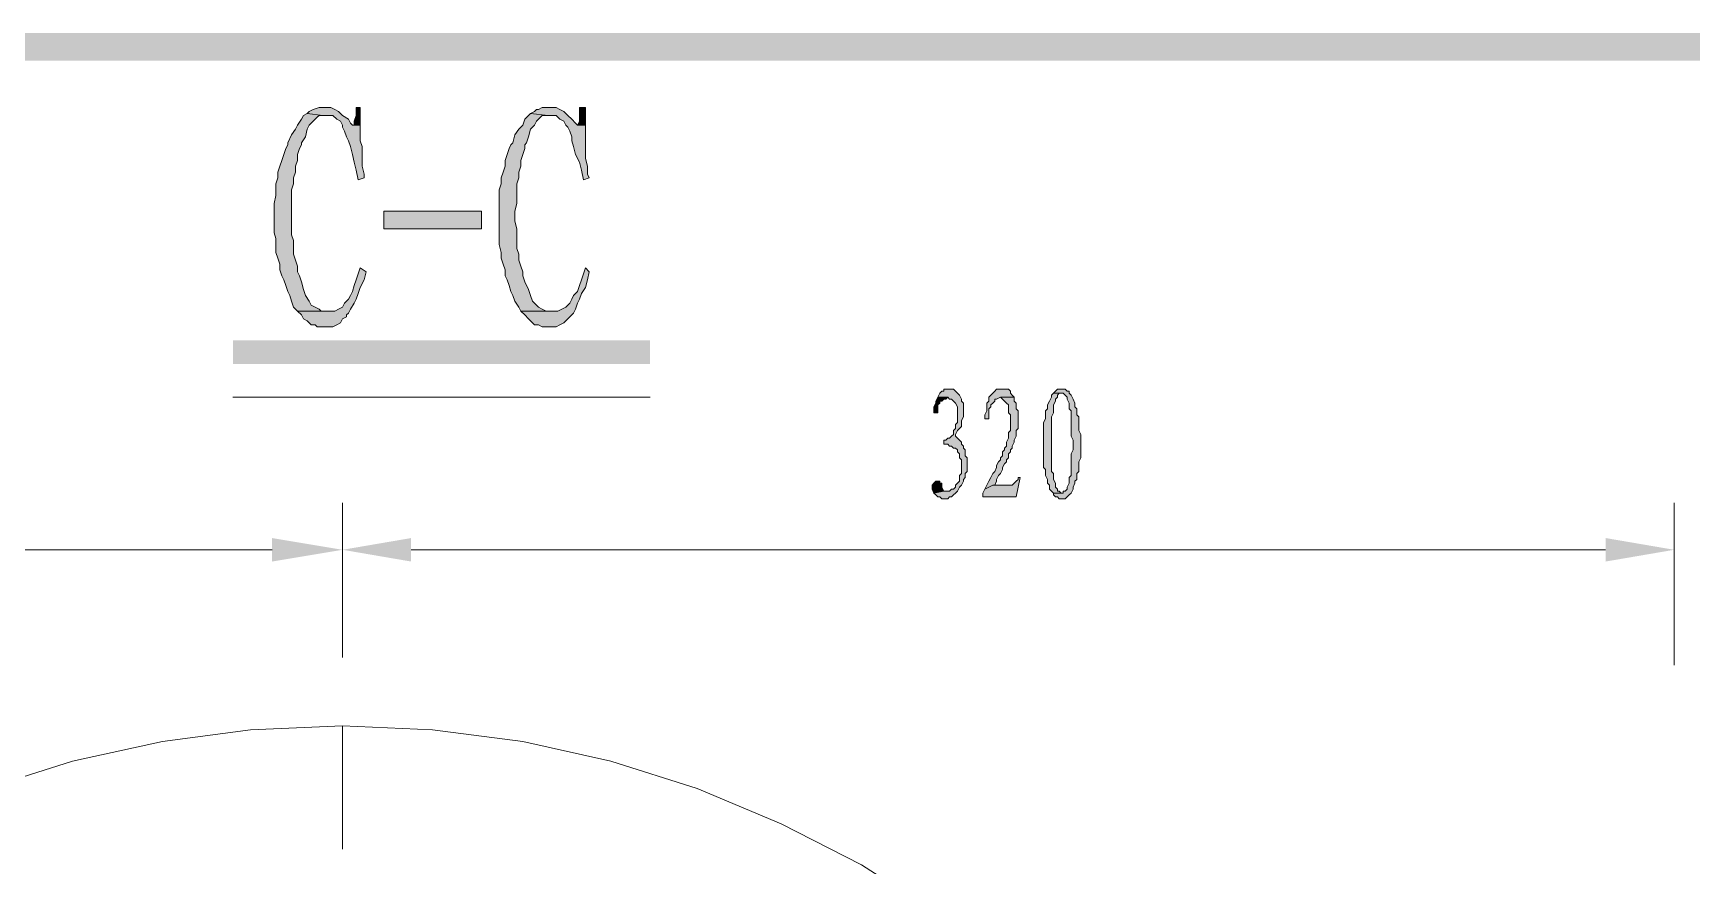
# Model space of a CAD drawing. Header units: millimetres. Extents: x 24 to 410, y 10 to 282.
# Drawn here: x 333.08 to 368.94, y 264.22 to 282.24 of the extents above; entities that cross this region are included whole.
import ezdxf

# ---------------------------------------------------------------- set-up
doc = ezdxf.new("R2010")
doc.units = ezdxf.units.MM

msp = doc.modelspace()

# ---------------------------------------------------------------- hatches: boundary and pattern name
h = msp.add_hatch(color=7)
h.dxf.hatch_style = 2
h.paths.add_polyline_path([(410.379333, 282.236333), (30.395333, 281.643667), (29.802667, 282.236333)])
h = msp.add_hatch(color=7)
h.dxf.hatch_style = 2
h.paths.add_polyline_path([(409.786667, 281.643667), (410.379333, 282.236333), (30.395333, 281.643667)])
h = msp.add_hatch(color=7)
h.dxf.hatch_style = 2
h.paths.add_polyline_path([(339.005333, 280.500667), (338.920667, 280.458333), (338.878333, 280.373667), (338.793667, 280.246667), (338.751333, 280.162), (338.666667, 280.035), (338.582, 279.865667), (338.582, 279.823333), (338.539667, 279.738667), (338.497333, 279.611667), (338.455, 279.484667), (338.412667, 279.357667), (338.370333, 279.230667), (338.370333, 279.103667), (338.328, 278.976667), (338.328, 278.722667), (338.285667, 278.553333), (338.285667, 277.918333), (338.328, 277.791333), (338.328, 277.495), (338.370333, 277.368), (338.412667, 277.241), (338.412667, 277.114), (338.455, 276.987), (338.497333, 276.902333), (338.539667, 276.775333), (338.582, 276.648333), (338.624333, 276.563667), (338.666667, 276.436667), (338.709, 276.309667), (338.793667, 276.225), (339.471, 276.225), (339.386333, 276.225), (339.301667, 276.225), (339.259333, 276.267333), (339.174667, 276.309667), (339.09, 276.352), (339.047667, 276.436667), (338.963, 276.563667), (338.920667, 276.690667), (338.878333, 276.86), (338.836, 276.987), (338.793667, 277.071667), (338.793667, 277.198667), (338.751333, 277.325667), (338.709, 277.452667), (338.709, 277.749), (338.666667, 277.876), (338.666667, 278.849667), (338.709, 278.976667), (338.709, 279.103667), (338.751333, 279.230667), (338.751333, 279.357667), (338.793667, 279.484667), (338.793667, 279.611667), (338.836, 279.738667), (338.878333, 279.823333), (338.878333, 279.865667), (338.963, 279.992667), (339.005333, 280.162), (339.047667, 280.246667), (339.132333, 280.331333), (339.217, 280.416), (339.259333, 280.458333), (339.344, 280.458333)])
h = msp.add_hatch(color=7)
h.dxf.hatch_style = 2
h.paths.add_polyline_path([(339.428667, 280.627667), (339.259333, 280.627667), (339.132333, 280.585333), (339.047667, 280.543), (339.005333, 280.500667), (339.344, 280.458333), (339.555667, 280.458333), (339.640333, 280.373667), (339.725, 280.331333), (339.767333, 280.246667), (339.767333, 280.204333), (339.809667, 280.119667), (339.852, 279.992667), (339.894333, 279.908), (339.936667, 279.781), (339.979, 279.611667), (340.021333, 279.442333), (340.063667, 279.273), (340.106, 279.061333), (340.233, 279.103667), (340.233, 279.188333), (340.190667, 279.357667), (340.190667, 279.527), (340.190667, 279.781), (340.148333, 279.908), (340.148333, 280.246667), (340.021333, 280.246667), (339.979, 280.246667), (339.936667, 280.289), (339.894333, 280.373667), (339.767333, 280.458333), (339.682667, 280.543), (339.598, 280.585333), (339.513333, 280.627667)])
h = msp.add_hatch(color=7)
h.dxf.hatch_style = 2
h.paths.add_polyline_path([(340.148333, 280.627667), (340.063667, 280.627667), (340.063667, 280.458333), (340.021333, 280.331333), (340.021333, 280.246667), (340.148333, 280.246667)])
h = msp.add_hatch(color=7)
h.dxf.hatch_style = 2
h.paths.add_polyline_path([(343.831333, 280.500667), (343.789, 280.458333), (343.704333, 280.373667), (343.662, 280.246667), (343.577333, 280.162), (343.492667, 280.035), (343.450333, 279.865667), (343.408, 279.823333), (343.365667, 279.738667), (343.323333, 279.611667), (343.281, 279.484667), (343.281, 279.357667), (343.238667, 279.230667), (343.196333, 279.103667), (343.196333, 278.976667), (343.154, 278.849667), (343.154, 277.664333), (343.196333, 277.495), (343.196333, 277.368), (343.238667, 277.241), (343.281, 277.114), (343.281, 276.987), (343.323333, 276.902333), (343.365667, 276.775333), (343.408, 276.648333), (343.450333, 276.563667), (343.492667, 276.436667), (343.577333, 276.309667), (343.619667, 276.225), (344.339333, 276.225), (344.212333, 276.225), (344.17, 276.225), (344.085333, 276.267333), (344.000667, 276.309667), (343.958333, 276.352), (343.873667, 276.436667), (343.831333, 276.563667), (343.789, 276.690667), (343.704333, 276.86), (343.662, 276.987), (343.662, 277.071667), (343.619667, 277.198667), (343.577333, 277.325667), (343.577333, 277.452667), (343.535, 277.579667), (343.535, 278.003), (343.492667, 278.172333), (343.492667, 278.384), (343.535, 278.553333), (343.535, 278.976667), (343.577333, 279.103667), (343.577333, 279.230667), (343.619667, 279.357667), (343.619667, 279.484667), (343.662, 279.611667), (343.704333, 279.738667), (343.704333, 279.823333), (343.746667, 279.865667), (343.789, 279.992667), (343.831333, 280.162), (343.916, 280.246667), (343.958333, 280.331333), (344.043, 280.416), (344.085333, 280.458333), (344.212333, 280.458333)])
h = msp.add_hatch(color=7)
h.dxf.hatch_style = 2
h.paths.add_polyline_path([(344.297, 280.627667), (344.085333, 280.627667), (344.000667, 280.585333), (343.958333, 280.585333), (343.916, 280.543), (343.831333, 280.500667), (344.212333, 280.458333), (344.381667, 280.458333), (344.466333, 280.373667), (344.551, 280.331333), (344.593333, 280.246667), (344.635667, 280.204333), (344.678, 280.119667), (344.720333, 279.992667), (344.720333, 279.908), (344.762667, 279.781), (344.805, 279.611667), (344.889667, 279.442333), (344.932, 279.273), (344.974333, 279.061333), (345.101333, 279.103667), (345.059, 279.188333), (345.059, 279.357667), (345.016667, 279.527), (345.016667, 280.246667), (344.847333, 280.246667), (344.805, 280.289), (344.720333, 280.373667), (344.635667, 280.458333), (344.551, 280.543), (344.466333, 280.585333), (344.381667, 280.627667)])
h = msp.add_hatch(color=7)
h.dxf.hatch_style = 2
h.paths.add_polyline_path([(345.016667, 280.627667), (344.889667, 280.627667), (344.889667, 280.458333), (344.889667, 280.331333), (344.847333, 280.246667), (345.016667, 280.246667), (345.016667, 280.373667)])
h = msp.add_hatch(color=7)
h.dxf.hatch_style = 2
h.paths.add_polyline_path([(340.656333, 278.384), (342.773, 278.384), (342.773, 278.003), (340.656333, 278.003)])
h = msp.add_hatch(color=7)
h.dxf.hatch_style = 2
h.paths.add_polyline_path([(340.148333, 277.156333), (340.106, 277.029333), (340.063667, 276.902333), (340.021333, 276.775333), (339.979, 276.648333), (339.936667, 276.563667), (339.894333, 276.479), (339.809667, 276.394333), (339.767333, 276.309667), (339.682667, 276.267333), (339.598, 276.225), (338.793667, 276.225), (338.878333, 276.140333), (338.920667, 276.055667), (339.005333, 276.013333), (339.09, 275.928667), (339.174667, 275.928667), (339.217, 275.886333), (339.555667, 275.886333), (339.640333, 275.928667), (339.725, 275.971), (339.767333, 276.055667), (339.852, 276.098), (339.852, 276.140333), (339.894333, 276.182667), (339.936667, 276.267333), (340.021333, 276.394333), (340.063667, 276.479), (340.106, 276.606), (340.148333, 276.733), (340.233, 276.902333), (340.275333, 277.071667)])
h = msp.add_hatch(color=7)
h.dxf.hatch_style = 2
h.paths.add_polyline_path([(345.016667, 277.156333), (344.974333, 277.029333), (344.932, 276.902333), (344.889667, 276.775333), (344.847333, 276.648333), (344.762667, 276.563667), (344.720333, 276.479), (344.678, 276.394333), (344.593333, 276.309667), (344.508667, 276.267333), (344.424, 276.225), (343.619667, 276.225), (343.704333, 276.140333), (343.789, 276.055667), (343.831333, 276.013333), (343.916, 275.928667), (344.000667, 275.928667), (344.085333, 275.886333), (344.381667, 275.886333), (344.466333, 275.928667), (344.551, 275.971), (344.635667, 276.055667), (344.678, 276.098), (344.720333, 276.140333), (344.762667, 276.182667), (344.805, 276.267333), (344.847333, 276.394333), (344.889667, 276.479), (344.932, 276.606), (345.016667, 276.733), (345.059, 276.902333), (345.101333, 277.071667)])
h = msp.add_hatch(color=7)
h.dxf.hatch_style = 2
h.paths.add_polyline_path([(337.396667, 275.59), (337.396667, 275.082), (346.413667, 275.59)])
h = msp.add_hatch(color=7)
h.dxf.hatch_style = 2
h.paths.add_polyline_path([(337.396667, 275.082), (346.413667, 275.59), (346.413667, 275.082)])
h = msp.add_hatch(color=7)
h.dxf.hatch_style = 2
h.paths.add_polyline_path([(352.890667, 274.531667), (352.763667, 274.531667), (352.763667, 274.489333), (352.721333, 274.489333), (352.679, 274.447), (352.636667, 274.362333), (352.848333, 274.362333), (352.890667, 274.32), (352.933, 274.32), (352.975333, 274.277667), (353.017667, 274.235333), (353.06, 274.150667), (353.06, 273.812), (353.017667, 273.769667), (353.017667, 273.685), (352.975333, 273.642667), (352.975333, 273.558), (352.933, 273.515667), (352.890667, 273.473333), (352.848333, 273.473333), (352.806, 273.431), (352.763667, 273.431), (352.763667, 273.346333), (352.848333, 273.346333), (352.890667, 273.304), (352.933, 273.304), (352.975333, 273.261667), (353.017667, 273.261667), (353.06, 273.219333), (353.06, 273.177), (353.102333, 273.134667), (353.102333, 273.05), (353.144667, 273.007667), (353.144667, 272.711333), (353.102333, 272.669), (353.102333, 272.542), (353.06, 272.499667), (353.017667, 272.457333), (353.017667, 272.415), (352.975333, 272.372667), (352.933, 272.372667), (352.890667, 272.330333), (352.763667, 272.330333), (352.552, 272.288), (352.594333, 272.245667), (352.636667, 272.203333), (352.679, 272.203333), (352.721333, 272.161), (352.848333, 272.161), (352.890667, 272.203333), (352.933, 272.203333), (352.975333, 272.245667), (353.017667, 272.288), (353.06, 272.330333), (353.102333, 272.415), (353.144667, 272.457333), (353.187, 272.542), (353.187, 272.584333), (353.229333, 272.626667), (353.229333, 272.711333), (353.271667, 272.753667), (353.271667, 273.05), (353.229333, 273.092333), (353.229333, 273.219333), (353.187, 273.261667), (353.187, 273.304), (353.144667, 273.346333), (353.144667, 273.388667), (353.102333, 273.431), (353.06, 273.473333), (353.017667, 273.515667), (353.017667, 273.558), (353.06, 273.642667), (353.102333, 273.685), (353.144667, 273.727333), (353.144667, 273.854333), (353.187, 273.939), (353.187, 274.235333), (353.144667, 274.277667), (353.144667, 274.32), (353.102333, 274.404667), (353.06, 274.447), (353.017667, 274.489333), (352.975333, 274.531667)])
h = msp.add_hatch(color=7)
h.dxf.hatch_style = 2
h.paths.add_polyline_path([(352.636667, 274.362333), (352.594333, 274.277667), (352.594333, 274.235333), (352.552, 274.150667), (352.552, 274.023667), (352.594333, 274.023667), (352.636667, 274.023667), (352.636667, 274.108333), (352.636667, 274.193), (352.679, 274.235333), (352.679, 274.277667), (352.721333, 274.277667), (352.763667, 274.32), (352.806, 274.32), (352.848333, 274.362333)])
h = msp.add_hatch(color=7)
h.dxf.hatch_style = 2
h.paths.add_polyline_path([(354.033667, 274.531667), (353.906667, 274.531667), (353.864333, 274.489333), (353.822, 274.447), (353.779667, 274.404667), (353.737333, 274.362333), (353.737333, 274.277667), (353.695, 274.235333), (353.695, 274.066), (353.652667, 273.981333), (353.652667, 273.896667), (353.737333, 273.896667), (353.737333, 274.108333), (353.779667, 274.150667), (353.779667, 274.193), (353.822, 274.235333), (353.864333, 274.277667), (353.864333, 274.32), (353.906667, 274.32), (353.991333, 274.362333), (354.287667, 274.362333), (354.245333, 274.404667), (354.203, 274.447), (354.203, 274.489333), (354.160667, 274.531667)])
h = msp.add_hatch(color=7)
h.dxf.hatch_style = 2
h.paths.add_polyline_path([(354.287667, 274.362333), (353.991333, 274.362333), (354.033667, 274.32), (354.076, 274.277667), (354.118333, 274.235333), (354.160667, 274.193), (354.160667, 274.023667), (354.203, 273.981333), (354.203, 273.642667), (354.160667, 273.600333), (354.160667, 273.473333), (354.118333, 273.388667), (354.118333, 273.304), (354.076, 273.261667), (354.076, 273.219333), (354.033667, 273.177), (354.033667, 273.092333), (353.991333, 273.05), (353.991333, 273.007667), (353.949, 272.965333), (353.906667, 272.880667), (353.906667, 272.838333), (353.864333, 272.753667), (353.822, 272.711333), (353.779667, 272.626667), (353.737333, 272.542), (353.695, 272.457333), (353.652667, 272.372667), (353.822, 272.457333), (353.864333, 272.457333), (353.906667, 272.542), (353.906667, 272.584333), (353.949, 272.669), (353.991333, 272.711333), (354.033667, 272.796), (354.033667, 272.838333), (354.076, 272.923), (354.118333, 272.965333), (354.118333, 273.007667), (354.160667, 273.05), (354.160667, 273.134667), (354.203, 273.177), (354.203, 273.219333), (354.245333, 273.261667), (354.245333, 273.304), (354.287667, 273.388667), (354.287667, 273.431), (354.33, 273.515667), (354.33, 273.642667), (354.372333, 273.685), (354.372333, 274.066), (354.33, 274.108333), (354.33, 274.235333), (354.287667, 274.277667)])
h = msp.add_hatch(color=7)
h.dxf.hatch_style = 2
h.paths.add_polyline_path([(355.134333, 274.447), (355.092, 274.404667), (355.092, 274.362333), (355.049667, 274.277667), (355.007333, 274.193), (355.007333, 274.108333), (354.965, 274.066), (354.965, 273.896667), (354.922667, 273.812), (354.922667, 272.838333), (354.965, 272.796), (354.965, 272.711333), (354.965, 272.669), (355.007333, 272.584333), (355.007333, 272.499667), (355.049667, 272.457333), (355.049667, 272.372667), (355.092, 272.330333), (355.134333, 272.288), (355.303667, 272.288), (355.261333, 272.330333), (355.219, 272.330333), (355.219, 272.372667), (355.176667, 272.415), (355.176667, 272.499667), (355.134333, 272.584333), (355.134333, 272.711333), (355.092, 272.753667), (355.092, 273.939), (355.134333, 274.023667), (355.134333, 274.193), (355.176667, 274.277667), (355.176667, 274.32), (355.219, 274.362333), (355.219, 274.404667), (355.261333, 274.447), (355.303667, 274.447)])
h = msp.add_hatch(color=7)
h.dxf.hatch_style = 2
h.paths.add_polyline_path([(355.303667, 274.531667), (355.219, 274.531667), (355.176667, 274.489333), (355.134333, 274.447), (355.346, 274.447), (355.388333, 274.404667), (355.430667, 274.362333), (355.430667, 274.32), (355.473, 274.235333), (355.473, 274.108333), (355.515333, 274.066), (355.515333, 273.515667), (355.557667, 273.431), (355.557667, 273.346333), (355.557667, 273.219333), (355.515333, 273.134667), (355.515333, 272.669), (355.473, 272.626667), (355.473, 272.499667), (355.430667, 272.415), (355.430667, 272.372667), (355.388333, 272.330333), (355.346, 272.330333), (355.346, 272.288), (355.134333, 272.288), (355.134333, 272.245667), (355.176667, 272.203333), (355.219, 272.203333), (355.261333, 272.161), (355.388333, 272.161), (355.430667, 272.203333), (355.473, 272.245667), (355.515333, 272.288), (355.557667, 272.372667), (355.557667, 272.415), (355.6, 272.499667), (355.6, 272.542), (355.642333, 272.584333), (355.642333, 272.711333), (355.684667, 272.753667), (355.684667, 272.965333), (355.727, 273.05), (355.727, 273.558), (355.684667, 273.642667), (355.684667, 273.939), (355.642333, 273.981333), (355.642333, 274.108333), (355.6, 274.150667), (355.6, 274.235333), (355.557667, 274.32), (355.515333, 274.404667), (355.473, 274.447), (355.473, 274.489333), (355.430667, 274.489333), (355.388333, 274.531667)])
h = msp.add_hatch(color=7)
h.dxf.hatch_style = 2
h.paths.add_polyline_path([(352.594333, 272.542), (352.552, 272.499667), (352.509667, 272.457333), (352.509667, 272.372667), (352.552, 272.288), (352.763667, 272.330333), (352.721333, 272.415), (352.721333, 272.499667), (352.679, 272.499667), (352.679, 272.542)])
h = msp.add_hatch(color=7)
h.dxf.hatch_style = 2
h.paths.add_polyline_path([(354.414667, 272.626667), (354.372333, 272.626667), (354.372333, 272.584333), (354.33, 272.542), (354.287667, 272.499667), (354.245333, 272.457333), (353.822, 272.457333), (353.652667, 272.372667), (353.610333, 272.288), (353.610333, 272.203333), (354.33, 272.203333)])
h = msp.add_hatch(color=7)
h.dxf.hatch_style = 2
h.paths.add_polyline_path([(338.243333, 271.314333), (338.243333, 270.806333), (339.767333, 271.060333)])
h = msp.add_hatch(color=7)
h.dxf.hatch_style = 2
h.paths.add_polyline_path([(341.249, 271.314333), (341.249, 270.806333), (339.767333, 271.060333)])
h = msp.add_hatch(color=7)
h.dxf.hatch_style = 2
h.paths.add_polyline_path([(367.072333, 271.314333), (367.072333, 270.806333), (368.554, 271.060333)])

# ---------------------------------------------------------------- linework, layer by layer
at = {"color": 7, "lineweight": 0}
for points in [[(339.005333, 280.500667), (338.920667, 280.458333), (338.878333, 280.373667), (338.793667, 280.246667), (338.751333, 280.162), (338.666667, 280.035), (338.582, 279.865667), (338.582, 279.823333), (338.539667, 279.738667), (338.497333, 279.611667), (338.455, 279.484667), (338.412667, 279.357667), (338.370333, 279.230667), (338.370333, 279.103667), (338.328, 278.976667), (338.328, 278.722667), (338.285667, 278.553333), (338.285667, 277.918333), (338.328, 277.791333), (338.328, 277.495), (338.370333, 277.368), (338.412667, 277.241), (338.412667, 277.114), (338.455, 276.987), (338.497333, 276.902333), (338.539667, 276.775333), (338.582, 276.648333), (338.624333, 276.563667), (338.666667, 276.436667), (338.709, 276.309667), (338.793667, 276.225), (339.471, 276.225), (339.386333, 276.225), (339.301667, 276.225), (339.259333, 276.267333), (339.174667, 276.309667), (339.09, 276.352), (339.047667, 276.436667), (338.963, 276.563667), (338.920667, 276.690667), (338.878333, 276.86), (338.836, 276.987), (338.793667, 277.071667), (338.793667, 277.198667), (338.751333, 277.325667), (338.709, 277.452667), (338.709, 277.749), (338.666667, 277.876), (338.666667, 278.849667), (338.709, 278.976667), (338.709, 279.103667), (338.751333, 279.230667), (338.751333, 279.357667), (338.793667, 279.484667), (338.793667, 279.611667), (338.836, 279.738667), (338.878333, 279.823333), (338.878333, 279.865667), (338.963, 279.992667), (339.005333, 280.162), (339.047667, 280.246667), (339.132333, 280.331333), (339.217, 280.416), (339.259333, 280.458333), (339.344, 280.458333)], [(339.428667, 280.627667), (339.259333, 280.627667), (339.132333, 280.585333), (339.047667, 280.543), (339.005333, 280.500667), (339.344, 280.458333), (339.555667, 280.458333), (339.640333, 280.373667), (339.725, 280.331333), (339.767333, 280.246667), (339.767333, 280.204333), (339.809667, 280.119667), (339.852, 279.992667), (339.894333, 279.908), (339.936667, 279.781), (339.979, 279.611667), (340.021333, 279.442333), (340.063667, 279.273), (340.106, 279.061333), (340.233, 279.103667), (340.233, 279.188333), (340.190667, 279.357667), (340.190667, 279.527), (340.190667, 279.781), (340.148333, 279.908), (340.148333, 280.246667), (340.021333, 280.246667), (339.979, 280.246667), (339.936667, 280.289), (339.894333, 280.373667), (339.767333, 280.458333), (339.682667, 280.543), (339.598, 280.585333), (339.513333, 280.627667)], [(340.148333, 280.627667), (340.063667, 280.627667), (340.063667, 280.458333), (340.021333, 280.331333), (340.021333, 280.246667), (340.148333, 280.246667)], [(343.831333, 280.500667), (343.789, 280.458333), (343.704333, 280.373667), (343.662, 280.246667), (343.577333, 280.162), (343.492667, 280.035), (343.450333, 279.865667), (343.408, 279.823333), (343.365667, 279.738667), (343.323333, 279.611667), (343.281, 279.484667), (343.281, 279.357667), (343.238667, 279.230667), (343.196333, 279.103667), (343.196333, 278.976667), (343.154, 278.849667), (343.154, 277.664333), (343.196333, 277.495), (343.196333, 277.368), (343.238667, 277.241), (343.281, 277.114), (343.281, 276.987), (343.323333, 276.902333), (343.365667, 276.775333), (343.408, 276.648333), (343.450333, 276.563667), (343.492667, 276.436667), (343.577333, 276.309667), (343.619667, 276.225), (344.339333, 276.225), (344.212333, 276.225), (344.17, 276.225), (344.085333, 276.267333), (344.000667, 276.309667), (343.958333, 276.352), (343.873667, 276.436667), (343.831333, 276.563667), (343.789, 276.690667), (343.704333, 276.86), (343.662, 276.987), (343.662, 277.071667), (343.619667, 277.198667), (343.577333, 277.325667), (343.577333, 277.452667), (343.535, 277.579667), (343.535, 278.003), (343.492667, 278.172333), (343.492667, 278.384), (343.535, 278.553333), (343.535, 278.976667), (343.577333, 279.103667), (343.577333, 279.230667), (343.619667, 279.357667), (343.619667, 279.484667), (343.662, 279.611667), (343.704333, 279.738667), (343.704333, 279.823333), (343.746667, 279.865667), (343.789, 279.992667), (343.831333, 280.162), (343.916, 280.246667), (343.958333, 280.331333), (344.043, 280.416), (344.085333, 280.458333), (344.212333, 280.458333)], [(344.297, 280.627667), (344.085333, 280.627667), (344.000667, 280.585333), (343.958333, 280.585333), (343.916, 280.543), (343.831333, 280.500667), (344.212333, 280.458333), (344.381667, 280.458333), (344.466333, 280.373667), (344.551, 280.331333), (344.593333, 280.246667), (344.635667, 280.204333), (344.678, 280.119667), (344.720333, 279.992667), (344.720333, 279.908), (344.762667, 279.781), (344.805, 279.611667), (344.889667, 279.442333), (344.932, 279.273), (344.974333, 279.061333), (345.101333, 279.103667), (345.059, 279.188333), (345.059, 279.357667), (345.016667, 279.527), (345.016667, 280.246667), (344.847333, 280.246667), (344.805, 280.289), (344.720333, 280.373667), (344.635667, 280.458333), (344.551, 280.543), (344.466333, 280.585333), (344.381667, 280.627667)], [(345.016667, 280.627667), (344.889667, 280.627667), (344.889667, 280.458333), (344.889667, 280.331333), (344.847333, 280.246667), (345.016667, 280.246667), (345.016667, 280.373667)], [(340.656333, 278.384), (342.773, 278.384), (342.773, 278.003), (340.656333, 278.003)], [(340.148333, 277.156333), (340.106, 277.029333), (340.063667, 276.902333), (340.021333, 276.775333), (339.979, 276.648333), (339.936667, 276.563667), (339.894333, 276.479), (339.809667, 276.394333), (339.767333, 276.309667), (339.682667, 276.267333), (339.598, 276.225), (338.793667, 276.225), (338.878333, 276.140333), (338.920667, 276.055667), (339.005333, 276.013333), (339.09, 275.928667), (339.174667, 275.928667), (339.217, 275.886333), (339.555667, 275.886333), (339.640333, 275.928667), (339.725, 275.971), (339.767333, 276.055667), (339.852, 276.098), (339.852, 276.140333), (339.894333, 276.182667), (339.936667, 276.267333), (340.021333, 276.394333), (340.063667, 276.479), (340.106, 276.606), (340.148333, 276.733), (340.233, 276.902333), (340.275333, 277.071667)], [(345.016667, 277.156333), (344.974333, 277.029333), (344.932, 276.902333), (344.889667, 276.775333), (344.847333, 276.648333), (344.762667, 276.563667), (344.720333, 276.479), (344.678, 276.394333), (344.593333, 276.309667), (344.508667, 276.267333), (344.424, 276.225), (343.619667, 276.225), (343.704333, 276.140333), (343.789, 276.055667), (343.831333, 276.013333), (343.916, 275.928667), (344.000667, 275.928667), (344.085333, 275.886333), (344.381667, 275.886333), (344.466333, 275.928667), (344.551, 275.971), (344.635667, 276.055667), (344.678, 276.098), (344.720333, 276.140333), (344.762667, 276.182667), (344.805, 276.267333), (344.847333, 276.394333), (344.889667, 276.479), (344.932, 276.606), (345.016667, 276.733), (345.059, 276.902333), (345.101333, 277.071667)], [(352.890667, 274.531667), (352.763667, 274.531667), (352.763667, 274.489333), (352.721333, 274.489333), (352.679, 274.447), (352.636667, 274.362333), (352.848333, 274.362333), (352.890667, 274.32), (352.933, 274.32), (352.975333, 274.277667), (353.017667, 274.235333), (353.06, 274.150667), (353.06, 273.812), (353.017667, 273.769667), (353.017667, 273.685), (352.975333, 273.642667), (352.975333, 273.558), (352.933, 273.515667), (352.890667, 273.473333), (352.848333, 273.473333), (352.806, 273.431), (352.763667, 273.431), (352.763667, 273.346333), (352.848333, 273.346333), (352.890667, 273.304), (352.933, 273.304), (352.975333, 273.261667), (353.017667, 273.261667), (353.06, 273.219333), (353.06, 273.177), (353.102333, 273.134667), (353.102333, 273.05), (353.144667, 273.007667), (353.144667, 272.711333), (353.102333, 272.669), (353.102333, 272.542), (353.06, 272.499667), (353.017667, 272.457333), (353.017667, 272.415), (352.975333, 272.372667), (352.933, 272.372667), (352.890667, 272.330333), (352.763667, 272.330333), (352.552, 272.288), (352.594333, 272.245667), (352.636667, 272.203333), (352.679, 272.203333), (352.721333, 272.161), (352.848333, 272.161), (352.890667, 272.203333), (352.933, 272.203333), (352.975333, 272.245667), (353.017667, 272.288), (353.06, 272.330333), (353.102333, 272.415), (353.144667, 272.457333), (353.187, 272.542), (353.187, 272.584333), (353.229333, 272.626667), (353.229333, 272.711333), (353.271667, 272.753667), (353.271667, 273.05), (353.229333, 273.092333), (353.229333, 273.219333), (353.187, 273.261667), (353.187, 273.304), (353.144667, 273.346333), (353.144667, 273.388667), (353.102333, 273.431), (353.06, 273.473333), (353.017667, 273.515667), (353.017667, 273.558), (353.06, 273.642667), (353.102333, 273.685), (353.144667, 273.727333), (353.144667, 273.854333), (353.187, 273.939), (353.187, 274.235333), (353.144667, 274.277667), (353.144667, 274.32), (353.102333, 274.404667), (353.06, 274.447), (353.017667, 274.489333), (352.975333, 274.531667)], [(352.636667, 274.362333), (352.594333, 274.277667), (352.594333, 274.235333), (352.552, 274.150667), (352.552, 274.023667), (352.594333, 274.023667), (352.636667, 274.023667), (352.636667, 274.108333), (352.636667, 274.193), (352.679, 274.235333), (352.679, 274.277667), (352.721333, 274.277667), (352.763667, 274.32), (352.806, 274.32), (352.848333, 274.362333)], [(354.033667, 274.531667), (353.906667, 274.531667), (353.864333, 274.489333), (353.822, 274.447), (353.779667, 274.404667), (353.737333, 274.362333), (353.737333, 274.277667), (353.695, 274.235333), (353.695, 274.066), (353.652667, 273.981333), (353.652667, 273.896667), (353.737333, 273.896667), (353.737333, 274.108333), (353.779667, 274.150667), (353.779667, 274.193), (353.822, 274.235333), (353.864333, 274.277667), (353.864333, 274.32), (353.906667, 274.32), (353.991333, 274.362333), (354.287667, 274.362333), (354.245333, 274.404667), (354.203, 274.447), (354.203, 274.489333), (354.160667, 274.531667)], [(354.287667, 274.362333), (353.991333, 274.362333), (354.033667, 274.32), (354.076, 274.277667), (354.118333, 274.235333), (354.160667, 274.193), (354.160667, 274.023667), (354.203, 273.981333), (354.203, 273.642667), (354.160667, 273.600333), (354.160667, 273.473333), (354.118333, 273.388667), (354.118333, 273.304), (354.076, 273.261667), (354.076, 273.219333), (354.033667, 273.177), (354.033667, 273.092333), (353.991333, 273.05), (353.991333, 273.007667), (353.949, 272.965333), (353.906667, 272.880667), (353.906667, 272.838333), (353.864333, 272.753667), (353.822, 272.711333), (353.779667, 272.626667), (353.737333, 272.542), (353.695, 272.457333), (353.652667, 272.372667), (353.822, 272.457333), (353.864333, 272.457333), (353.906667, 272.542), (353.906667, 272.584333), (353.949, 272.669), (353.991333, 272.711333), (354.033667, 272.796), (354.033667, 272.838333), (354.076, 272.923), (354.118333, 272.965333), (354.118333, 273.007667), (354.160667, 273.05), (354.160667, 273.134667), (354.203, 273.177), (354.203, 273.219333), (354.245333, 273.261667), (354.245333, 273.304), (354.287667, 273.388667), (354.287667, 273.431), (354.33, 273.515667), (354.33, 273.642667), (354.372333, 273.685), (354.372333, 274.066), (354.33, 274.108333), (354.33, 274.235333), (354.287667, 274.277667)], [(355.134333, 274.447), (355.092, 274.404667), (355.092, 274.362333), (355.049667, 274.277667), (355.007333, 274.193), (355.007333, 274.108333), (354.965, 274.066), (354.965, 273.896667), (354.922667, 273.812), (354.922667, 272.838333), (354.965, 272.796), (354.965, 272.711333), (354.965, 272.669), (355.007333, 272.584333), (355.007333, 272.499667), (355.049667, 272.457333), (355.049667, 272.372667), (355.092, 272.330333), (355.134333, 272.288), (355.303667, 272.288), (355.261333, 272.330333), (355.219, 272.330333), (355.219, 272.372667), (355.176667, 272.415), (355.176667, 272.499667), (355.134333, 272.584333), (355.134333, 272.711333), (355.092, 272.753667), (355.092, 273.939), (355.134333, 274.023667), (355.134333, 274.193), (355.176667, 274.277667), (355.176667, 274.32), (355.219, 274.362333), (355.219, 274.404667), (355.261333, 274.447), (355.303667, 274.447)], [(355.303667, 274.531667), (355.219, 274.531667), (355.176667, 274.489333), (355.134333, 274.447), (355.346, 274.447), (355.388333, 274.404667), (355.430667, 274.362333), (355.430667, 274.32), (355.473, 274.235333), (355.473, 274.108333), (355.515333, 274.066), (355.515333, 273.515667), (355.557667, 273.431), (355.557667, 273.346333), (355.557667, 273.219333), (355.515333, 273.134667), (355.515333, 272.669), (355.473, 272.626667), (355.473, 272.499667), (355.430667, 272.415), (355.430667, 272.372667), (355.388333, 272.330333), (355.346, 272.330333), (355.346, 272.288), (355.134333, 272.288), (355.134333, 272.245667), (355.176667, 272.203333), (355.219, 272.203333), (355.261333, 272.161), (355.388333, 272.161), (355.430667, 272.203333), (355.473, 272.245667), (355.515333, 272.288), (355.557667, 272.372667), (355.557667, 272.415), (355.6, 272.499667), (355.6, 272.542), (355.642333, 272.584333), (355.642333, 272.711333), (355.684667, 272.753667), (355.684667, 272.965333), (355.727, 273.05), (355.727, 273.558), (355.684667, 273.642667), (355.684667, 273.939), (355.642333, 273.981333), (355.642333, 274.108333), (355.6, 274.150667), (355.6, 274.235333), (355.557667, 274.32), (355.515333, 274.404667), (355.473, 274.447), (355.473, 274.489333), (355.430667, 274.489333), (355.388333, 274.531667)], [(352.594333, 272.542), (352.552, 272.499667), (352.509667, 272.457333), (352.509667, 272.372667), (352.552, 272.288), (352.763667, 272.330333), (352.721333, 272.415), (352.721333, 272.499667), (352.679, 272.499667), (352.679, 272.542)], [(354.414667, 272.626667), (354.372333, 272.626667), (354.372333, 272.584333), (354.33, 272.542), (354.287667, 272.499667), (354.245333, 272.457333), (353.822, 272.457333), (353.652667, 272.372667), (353.610333, 272.288), (353.610333, 272.203333), (354.33, 272.203333)]]:
    msp.add_lwpolyline(points, close=True, dxfattribs=at)
for points in [[(337.396667, 274.362333), (346.413667, 274.362333)], [(339.767333, 268.732), (339.767333, 272.076333)], [(339.767333, 268.732), (339.767333, 272.076333)], [(368.554, 268.562667), (368.554, 272.076333)], [(338.243333, 271.060333), (312.462333, 271.060333)], [(341.249, 271.060333), (367.072333, 271.060333)], [(361.907667, 248.708333), (361.484333, 250.613333), (360.891667, 252.476), (360.129667, 254.296333), (359.240667, 256.032), (358.182333, 257.683), (356.954667, 259.249333), (355.642333, 260.688667), (354.203, 262.001), (352.636667, 263.186333), (350.985667, 264.244667), (349.25, 265.133667), (347.429667, 265.895667), (345.567, 266.488333), (343.662, 266.911667), (341.714667, 267.165667), (339.767333, 267.250333), (337.777667, 267.165667), (335.872667, 266.911667), (333.925333, 266.488333), (332.062667, 265.895667)], [(339.767333, 264.583333), (339.767333, 267.250333)]]:
    msp.add_lwpolyline(points, dxfattribs=at)

doc.saveas('drawing.dxf')
